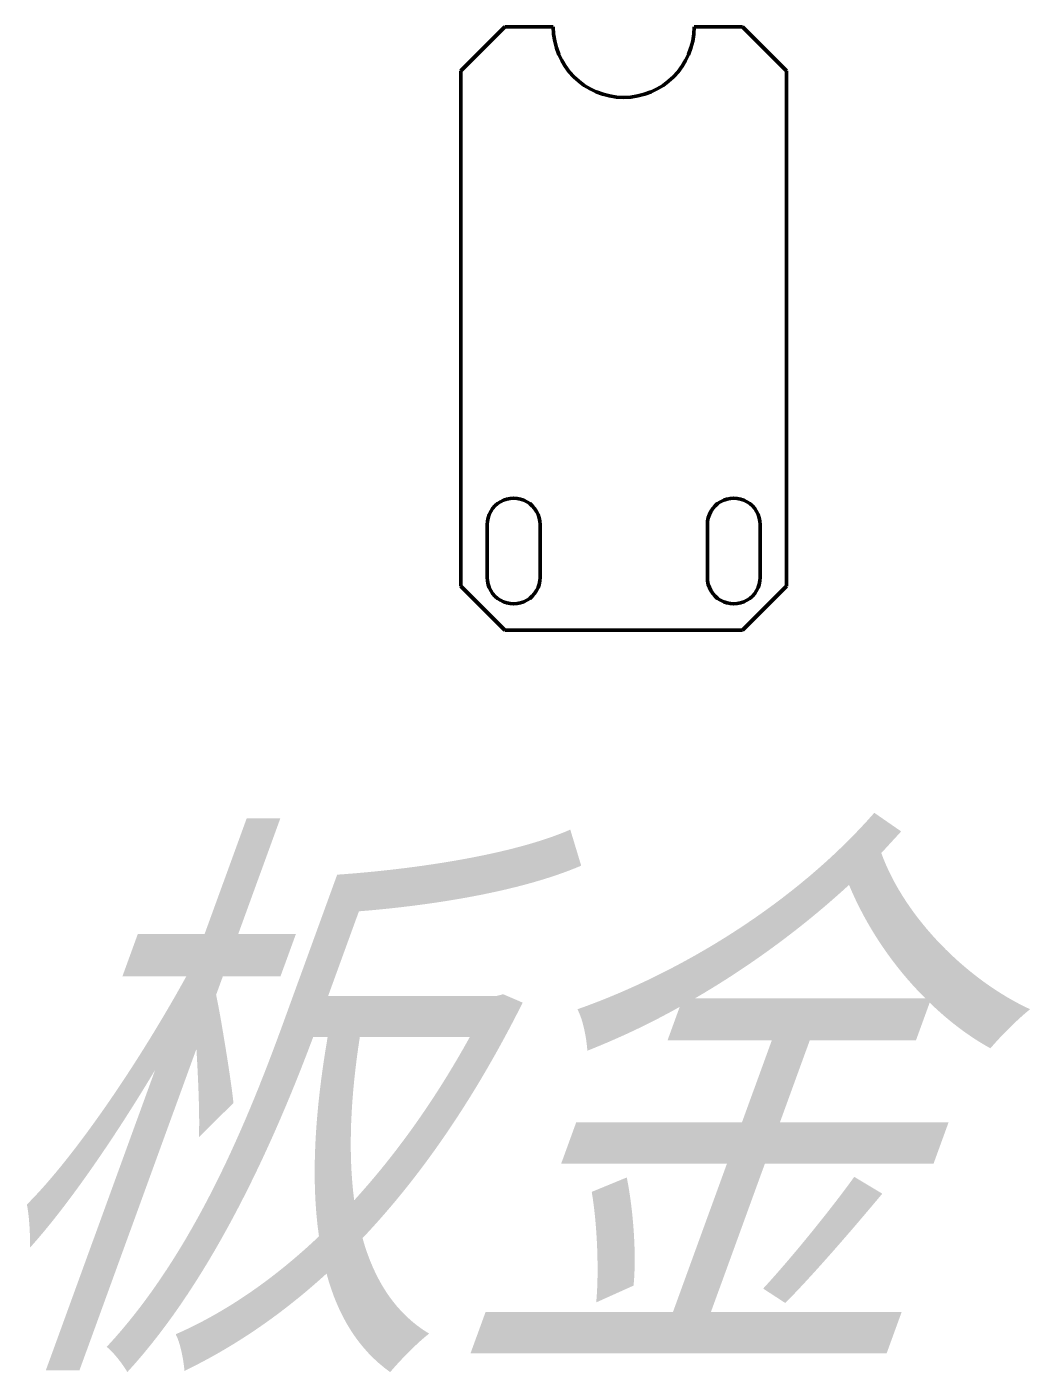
# Model space of a CAD drawing. Header units: inches. Extents: x 17901 to 26602, y 9673 to 14036.
# Drawn here: x 21403.4 to 21517.3, y 13484.7 to 13637.4 of the extents above; entities that cross this region are included whole.
import ezdxf

# ---------------------------------------------------------------- set-up
doc = ezdxf.new("R2010")
doc.units = ezdxf.units.IN
doc.header["$MEASUREMENT"] = 0
doc.layers.add('标注线', color=3, linetype='Continuous', lineweight=25)
doc.layers.add('粗实线', color=7, linetype='Continuous', lineweight=50)
doc.styles.add('DIM', font='romans.shx', dxfattribs={"width": 0.8, "oblique": 20, "bigfont": 'bigfont.shx'})

msp = doc.modelspace()

# ---------------------------------------------------------------- linework, layer by layer
at = {"layer": '粗实线', "ltscale": 0.176779}
msp.add_line((21452.666, 13632.436), (21457.666, 13637.437), dxfattribs=at)
at = {"layer": '粗实线', "ltscale": 0.137493}
msp.add_line((21463.165, 13637.437), (21457.666, 13637.437), dxfattribs=at)
at = {"layer": '粗实线', "ltscale": 0.137491}
msp.add_line((21484.666, 13637.437), (21479.166, 13637.436), dxfattribs=at)
at = {"layer": '粗实线', "ltscale": 0.176707}
msp.add_line((21489.664, 13632.439), (21484.666, 13637.437), dxfattribs=at)
at = {"layer": '粗实线', "ltscale": 0.390436}
for p, q in [((21452.664, 13573.938), (21452.666, 13632.436)), ((21489.664, 13631.137), (21489.664, 13573.938))]:
    msp.add_line(p, q, dxfattribs=at)
at = {"layer": '粗实线', "ltscale": 0.174336}
msp.add_line((21489.666, 13625.466), (21489.664, 13632.439), dxfattribs=at)
at = {"layer": '粗实线', "ltscale": 0.15}
for p, q in [((21455.664, 13580.938), (21455.664, 13574.938)), ((21461.664, 13574.938), (21461.664, 13580.938)), ((21480.664, 13580.938), (21480.664, 13574.938)), ((21486.664, 13574.938), (21486.664, 13580.938))]:
    msp.add_line(p, q, dxfattribs=at)
at = {"layer": '粗实线', "ltscale": 0.176777}
for p, q in [((21457.664, 13568.938), (21452.664, 13573.938)), ((21489.664, 13573.938), (21484.664, 13568.938))]:
    msp.add_line(p, q, dxfattribs=at)
at = {"layer": '粗实线'}
msp.add_line((21457.664, 13568.938), (21484.664, 13568.938), dxfattribs=at)
for centre, radius, start, end in [((21471.164, 13637.438), 8, 180, 0), ((21458.664, 13580.938), 3, 0, 180.00001), ((21483.664, 13580.938), 3, 0, 180.00001), ((21458.664, 13574.938), 3, 179.99999, 0), ((21483.664, 13574.938), 3, 179.99999, 0)]:
    msp.add_arc(centre, radius, start, end, dxfattribs=at)

# ---------------------------------------------------------------- texts
at = {"layer": '标注线', "insert": (21396.762, 13540.317), "char_height": 50, "width": 1440.87159, "attachment_point": 1, "style": 'DIM'}
msp.add_mtext('{\\fFangSong_GB2312|b0|i0|c134|p49;\\C2;板金}', dxfattribs=at)

doc.saveas('drawing.dxf')
